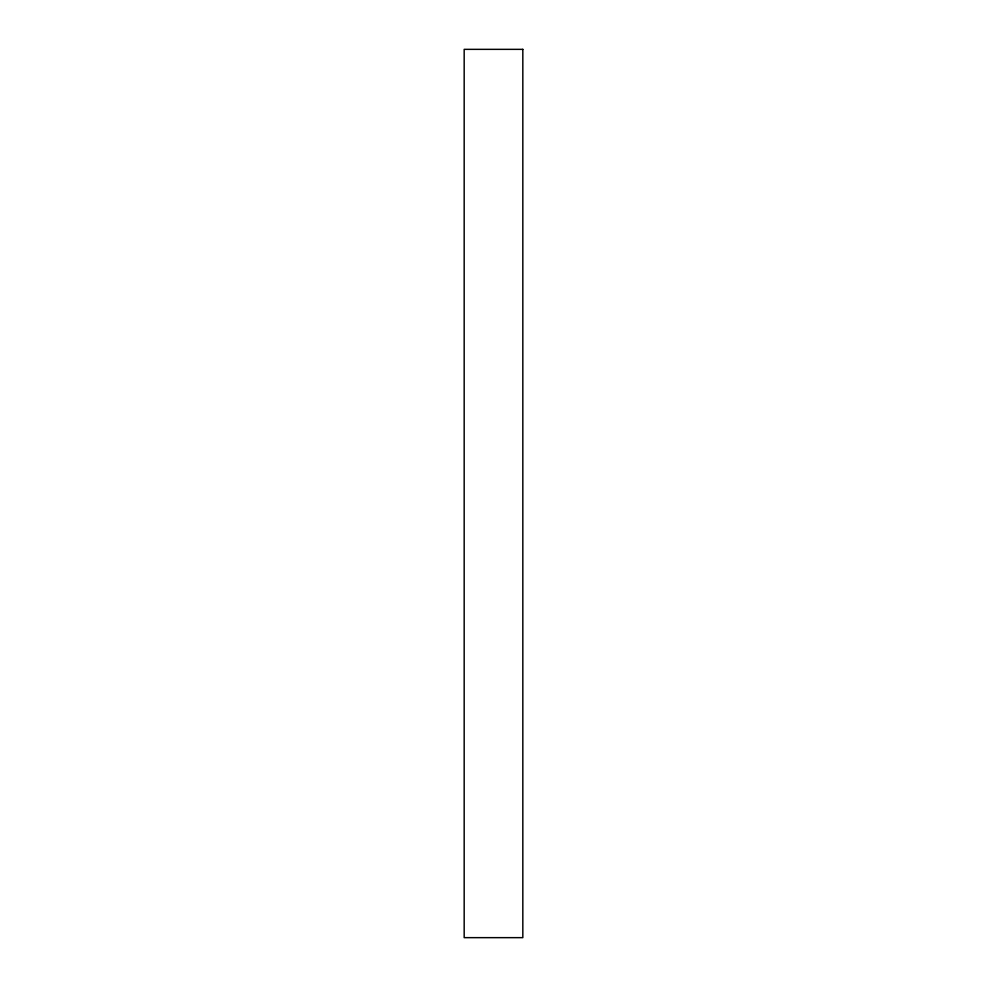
<?xml version="1.0" encoding="UTF-8"?>
<svg xmlns="http://www.w3.org/2000/svg" width="987" height="987" viewBox="0 0 987 987"><rect width="100%" height="100%" fill="white"/><g stroke="black" fill="none" stroke-linecap="round" stroke-linejoin="round"><path stroke-width="1.48" d="M522.826 49.35L464.174 49.35L464.174 937.65L522.826 937.65L522.826 49.35"/></g></svg>
